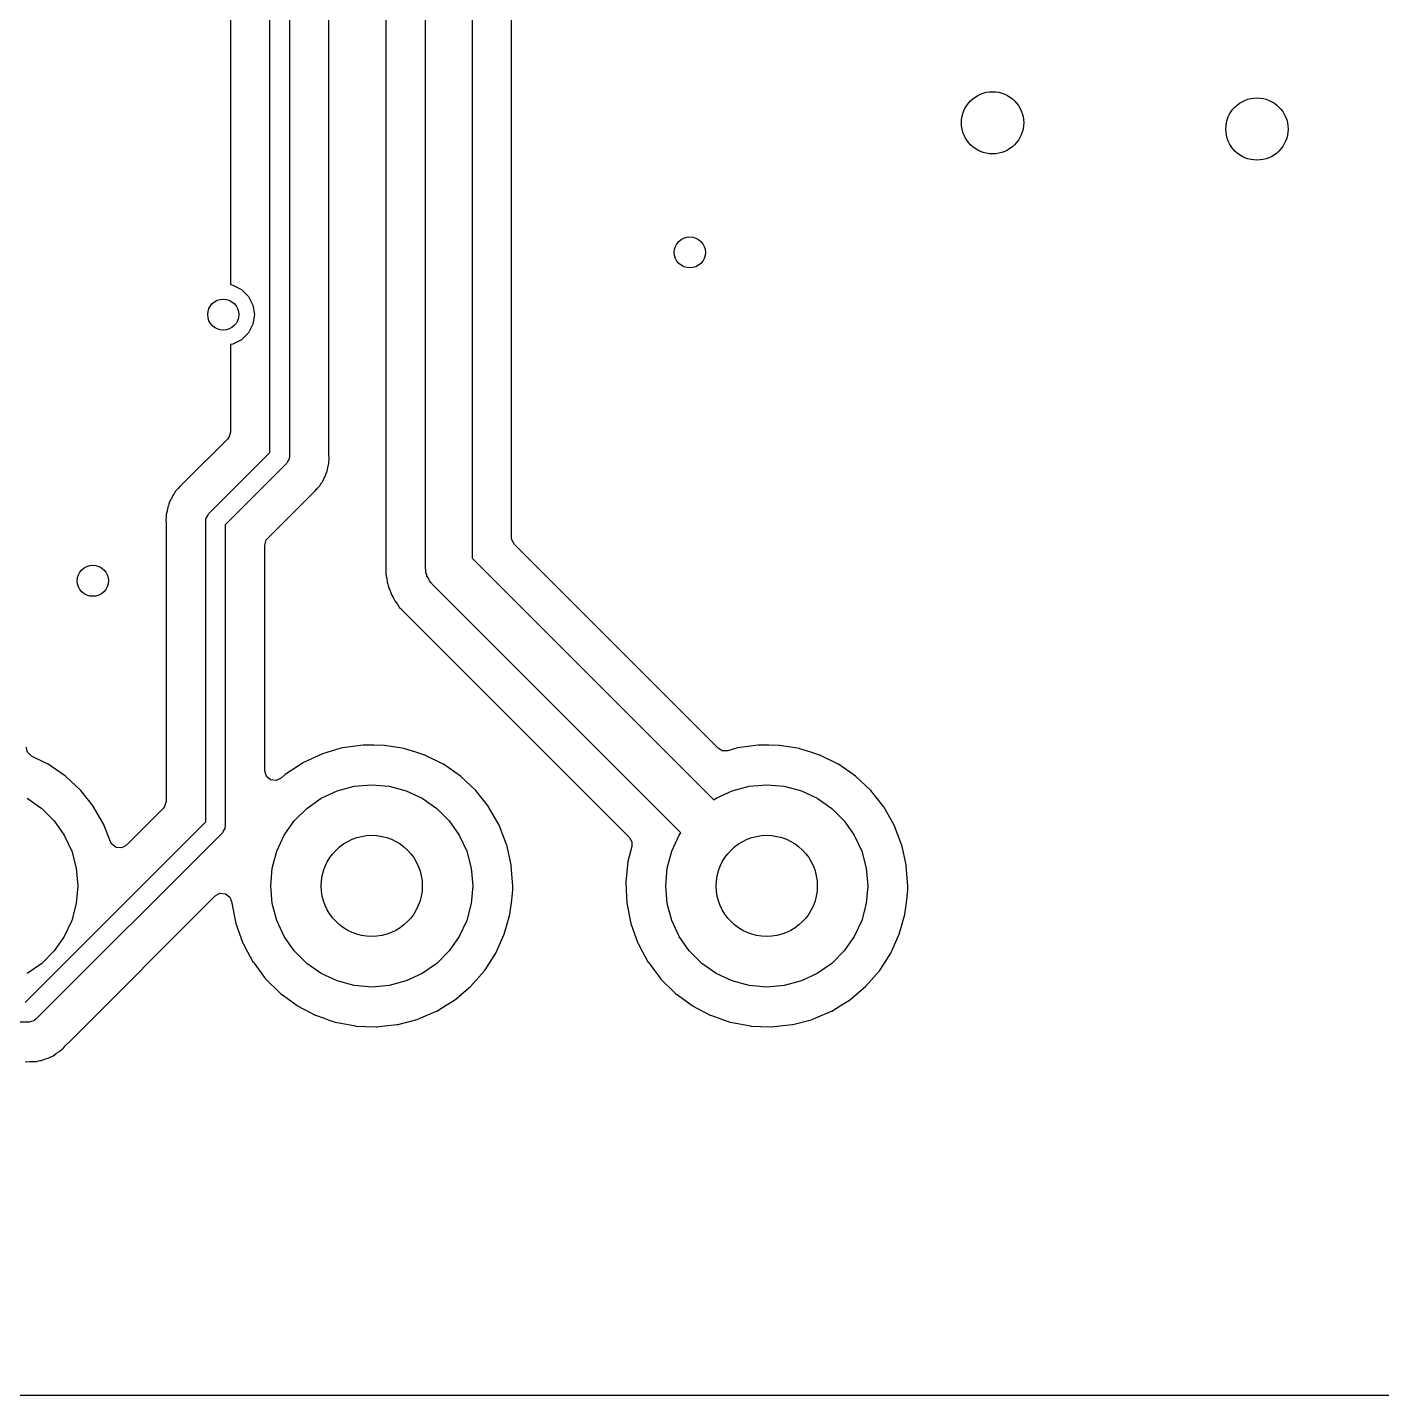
# Model space of a CAD drawing. Extents: x 3.43 to 6.79, y -5.81 to -1.74.
# Drawn here: x 5.405 to 6.09, y -5.815 to -5.122 of the extents above; entities that cross this region are included whole.
import ezdxf

# ---------------------------------------------------------------- set-up
doc = ezdxf.new("R2010")
doc.units = 0
doc.header["$MEASUREMENT"] = 0
doc.layers.add('BLACK', color=7, linetype='CONTINUOUS')

msp = doc.modelspace()

# ---------------------------------------------------------------- linework, layer by layer
at = {"layer": 'BLACK', "linetype": 'CONTINUOUS'}
for p, q in [((5.5374, -4.65846), (5.5374, -5.33957)), ((5.52756, -5.33753), (5.52756, -4.6605)), ((5.50754, -4.67085), (5.50754, -5.25254)), ((5.55742, -5.33816), (5.55742, -4.66953)), ((5.62992, -4.67323), (5.62992, -5.3909)), ((5.6063, -5.39579), (5.6063, -4.67812)), ((5.58628, -4.68847), (5.58628, -5.39542)), ((5.64994, -5.38055), (5.64994, -5.04426)), ((5.50754, -5.25254), (5.5088, -5.25274)), ((5.5088, -5.25274), (5.51319, -5.25498)), ((5.51319, -5.25498), (5.51668, -5.25846)), ((5.51668, -5.25846), (5.51891, -5.26285)), ((5.51891, -5.26285), (5.51969, -5.26772)), ((5.51969, -5.26772), (5.51891, -5.27258)), ((5.51891, -5.27258), (5.51668, -5.27697)), ((5.5088, -5.28269), (5.50754, -5.28289)), ((5.50754, -5.28289), (5.50754, -5.32718)), ((5.51319, -5.28046), (5.5088, -5.28269)), ((5.51668, -5.27697), (5.51319, -5.28046)), ((5.50609, -5.33069), (5.48456, -5.35222)), ((5.50675, -5.32986), (5.50609, -5.33069)), ((5.50754, -5.32718), (5.50675, -5.32986)), ((5.49652, -5.36857), (5.52756, -5.33753)), ((5.55744, -5.33862), (5.55742, -5.33816)), ((5.55761, -5.34036), (5.55744, -5.33862)), ((5.53596, -5.34305), (5.50492, -5.37409)), ((5.53654, -5.34198), (5.53596, -5.34305)), ((5.5372, -5.34096), (5.53654, -5.34198)), ((5.53724, -5.34071), (5.5372, -5.34096)), ((5.53729, -5.34062), (5.53724, -5.34071)), ((5.5374, -5.33957), (5.53728, -5.34043)), ((5.53728, -5.34043), (5.53729, -5.34062)), ((5.55667, -5.34627), (5.55689, -5.34486)), ((5.55689, -5.34486), (5.55699, -5.3444)), ((5.55699, -5.3444), (5.55734, -5.34302)), ((5.55734, -5.34302), (5.55742, -5.34272)), ((5.55734, -5.34302), (5.55734, -5.34302)), ((5.55742, -5.34192), (5.55748, -5.34114)), ((5.55742, -5.34272), (5.55742, -5.34192)), ((5.55748, -5.34114), (5.55756, -5.34066)), ((5.55756, -5.34066), (5.55761, -5.34036)), ((5.48423, -5.35252), (5.48398, -5.35268)), ((5.48456, -5.35222), (5.48423, -5.35252)), ((5.55363, -5.35299), (5.55393, -5.35261)), ((5.55393, -5.35261), (5.55412, -5.35236)), ((5.55412, -5.35236), (5.55481, -5.35077)), ((5.55481, -5.35077), (5.55502, -5.35035)), ((5.55502, -5.35035), (5.55585, -5.34882)), ((5.55585, -5.34882), (5.55593, -5.34852)), ((5.55593, -5.34852), (5.55605, -5.34805)), ((5.55593, -5.34852), (5.55593, -5.34852)), ((5.55605, -5.34805), (5.5563, -5.34731)), ((5.5563, -5.34731), (5.5565, -5.34687)), ((5.5565, -5.34687), (5.55662, -5.34658)), ((5.55662, -5.34658), (5.55667, -5.34627)), ((5.55667, -5.34627), (5.55667, -5.34627)), ((5.47824, -5.35954), (5.47767, -5.36085)), ((5.47836, -5.35925), (5.47824, -5.35954)), ((5.47824, -5.35954), (5.47824, -5.35954)), ((5.47885, -5.35862), (5.47836, -5.35925)), ((5.47928, -5.35797), (5.47885, -5.35862)), ((5.47951, -5.35754), (5.47928, -5.35797)), ((5.47966, -5.35727), (5.47951, -5.35754)), ((5.47951, -5.35754), (5.47951, -5.35754)), ((5.48085, -5.356), (5.47966, -5.35727)), ((5.48116, -5.35565), (5.48085, -5.356)), ((5.48125, -5.35552), (5.48116, -5.35565)), ((5.48203, -5.35474), (5.48125, -5.35552)), ((5.48214, -5.35463), (5.48203, -5.35474)), ((5.48376, -5.3529), (5.48214, -5.35463)), ((5.48398, -5.35268), (5.48376, -5.3529)), ((5.52639, -5.38093), (5.54792, -5.3594)), ((5.54792, -5.3594), (5.54825, -5.3591)), ((5.54825, -5.3591), (5.5485, -5.35894)), ((5.5485, -5.35894), (5.55034, -5.35698)), ((5.55034, -5.35698), (5.55045, -5.35687)), ((5.55045, -5.35687), (5.55123, -5.35609)), ((5.55123, -5.35609), (5.55132, -5.35597)), ((5.55132, -5.35597), (5.55163, -5.35561)), ((5.55163, -5.35561), (5.55244, -5.35474)), ((5.55244, -5.35474), (5.55282, -5.35434)), ((5.55282, -5.35434), (5.5532, -5.35364)), ((5.5532, -5.35364), (5.55363, -5.35299)), ((5.47581, -5.36534), (5.47559, -5.36675)), ((5.47586, -5.36503), (5.47581, -5.36534)), ((5.47581, -5.36534), (5.47581, -5.36534)), ((5.47618, -5.3643), (5.47586, -5.36503)), ((5.47643, -5.36357), (5.47618, -5.3643)), ((5.47655, -5.3631), (5.47643, -5.36357)), ((5.47663, -5.36279), (5.47655, -5.3631)), ((5.47655, -5.3631), (5.47655, -5.3631)), ((5.47746, -5.36127), (5.47663, -5.36279)), ((5.47767, -5.36085), (5.47746, -5.36127)), ((5.475, -5.37047), (5.47487, -5.37126)), ((5.47487, -5.37126), (5.4749, -5.37157)), ((5.4749, -5.37157), (5.47504, -5.37299)), ((5.47506, -5.36969), (5.475, -5.37047)), ((5.47504, -5.37299), (5.47506, -5.37346)), ((5.47549, -5.36721), (5.47506, -5.3689)), ((5.47506, -5.3689), (5.47506, -5.36969)), ((5.47559, -5.36675), (5.47549, -5.36721)), ((5.49508, -5.37205), (5.4952, -5.37118)), ((5.49508, -5.52438), (5.49508, -5.37205)), ((5.49519, -5.371), (5.49524, -5.3709)), ((5.4952, -5.37118), (5.49519, -5.371)), ((5.49524, -5.3709), (5.49528, -5.37065)), ((5.49528, -5.37065), (5.49594, -5.36963)), ((5.49594, -5.36963), (5.49652, -5.36857)), ((5.47506, -5.37346), (5.47506, -5.51403)), ((5.50492, -5.37409), (5.50492, -5.52642)), ((5.52494, -5.38443), (5.52573, -5.38175)), ((5.52494, -5.49866), (5.52494, -5.38443)), ((5.52573, -5.38175), (5.52639, -5.38093)), ((5.65005, -5.3816), (5.64994, -5.38055)), ((5.65139, -5.38406), (5.65005, -5.3816)), ((5.69055, -5.42321), (5.65139, -5.38406)), ((5.62992, -5.3909), (5.75235, -5.51332)), ((5.58628, -5.39548), (5.58624, -5.39902)), ((5.58624, -5.39902), (5.5866, -5.40069)), ((5.58628, -5.39542), (5.58628, -5.39548)), ((5.5866, -5.40069), (5.58668, -5.40119)), ((5.60654, -5.39708), (5.6063, -5.39579)), ((5.60659, -5.39838), (5.60654, -5.39708)), ((5.60693, -5.39918), (5.60659, -5.39838)), ((5.60709, -5.40004), (5.60693, -5.39918)), ((5.60778, -5.40115), (5.60709, -5.40004)), ((5.58668, -5.40119), (5.58687, -5.40288)), ((5.58687, -5.40288), (5.58697, -5.40315)), ((5.58697, -5.40315), (5.58697, -5.40315)), ((5.58697, -5.40315), (5.58731, -5.40413)), ((5.58731, -5.40413), (5.58747, -5.40471)), ((5.58747, -5.40471), (5.58775, -5.406)), ((5.58775, -5.406), (5.58847, -5.40755)), ((5.58847, -5.40755), (5.58866, -5.40802)), ((5.58866, -5.40802), (5.58922, -5.40963)), ((5.6083, -5.40236), (5.60778, -5.40115)), ((5.6092, -5.40345), (5.6083, -5.40236)), ((5.60936, -5.40372), (5.6092, -5.40345)), ((5.60951, -5.40383), (5.60936, -5.40372)), ((5.60976, -5.40414), (5.60951, -5.40383)), ((5.73564, -5.53002), (5.60976, -5.40414)), ((5.58922, -5.40963), (5.58937, -5.40986)), ((5.58937, -5.40986), (5.58937, -5.40986)), ((5.58937, -5.40986), (5.58992, -5.41075)), ((5.58992, -5.41075), (5.59021, -5.41128)), ((5.59021, -5.41128), (5.59065, -5.41222)), ((5.59065, -5.41222), (5.59077, -5.41248)), ((5.59077, -5.41248), (5.59094, -5.4127)), ((5.59094, -5.4127), (5.59094, -5.4127)), ((5.59094, -5.4127), (5.59182, -5.41382)), ((5.59182, -5.41382), (5.5921, -5.41424)), ((5.5921, -5.41424), (5.59301, -5.41568)), ((5.59301, -5.41568), (5.5932, -5.41588)), ((5.5932, -5.41588), (5.5932, -5.41588)), ((5.5932, -5.41588), (5.59413, -5.41682)), ((5.59413, -5.41682), (5.59416, -5.41684)), ((5.59416, -5.41684), (5.59418, -5.41687)), ((5.59418, -5.41687), (5.5952, -5.41789)), ((5.5952, -5.41789), (5.59804, -5.42075)), ((5.59804, -5.42075), (5.59808, -5.42078)), ((5.59808, -5.42078), (5.59813, -5.42082)), ((5.59813, -5.42082), (5.70943, -5.53213)), ((5.72935, -5.46201), (5.69055, -5.42321)), ((5.75448, -5.48714), (5.72935, -5.46201)), ((5.72935, -5.46201), (5.72935, -5.46201)), ((5.40478, -5.48919), (5.40407, -5.48663)), ((5.40684, -5.49108), (5.40478, -5.48919)), ((5.41369, -5.49446), (5.40684, -5.49108)), ((5.55412, -5.48993), (5.54451, -5.49436)), ((5.56297, -5.48735), (5.55412, -5.48993)), ((5.56411, -5.48702), (5.56297, -5.48735)), ((5.56428, -5.48697), (5.56411, -5.48702)), ((5.56411, -5.48702), (5.56411, -5.48702)), ((5.57477, -5.48554), (5.56428, -5.48697)), ((5.57496, -5.48554), (5.57477, -5.48554)), ((5.58022, -5.48561), (5.57496, -5.48554)), ((5.57496, -5.48554), (5.57496, -5.48554)), ((5.58535, -5.48568), (5.58022, -5.48561)), ((5.58553, -5.48571), (5.58535, -5.48568)), ((5.59562, -5.48735), (5.58553, -5.48571)), ((5.58553, -5.48571), (5.58553, -5.48571)), ((5.5958, -5.48738), (5.59562, -5.48735)), ((5.59562, -5.48735), (5.59562, -5.48735)), ((5.60145, -5.48919), (5.5958, -5.48738)), ((5.604, -5.49001), (5.60145, -5.48919)), ((5.60588, -5.49061), (5.604, -5.49001)), ((5.60604, -5.49069), (5.60588, -5.49061)), ((5.6152, -5.4952), (5.60604, -5.49069)), ((5.60604, -5.49069), (5.60604, -5.49069)), ((5.75658, -5.48839), (5.75448, -5.48714)), ((5.75938, -5.4884), (5.75658, -5.48839)), ((5.76428, -5.48697), (5.75938, -5.4884)), ((5.77477, -5.48554), (5.76428, -5.48697)), ((5.77496, -5.48554), (5.77477, -5.48554)), ((5.78022, -5.48561), (5.77496, -5.48554)), ((5.77496, -5.48554), (5.77496, -5.48554)), ((5.78535, -5.48568), (5.78022, -5.48561)), ((5.78553, -5.48571), (5.78535, -5.48568)), ((5.79562, -5.48735), (5.78553, -5.48571)), ((5.78553, -5.48571), (5.78553, -5.48571)), ((5.7958, -5.48738), (5.79562, -5.48735)), ((5.79562, -5.48735), (5.79562, -5.48735)), ((5.80145, -5.48919), (5.7958, -5.48738)), ((5.804, -5.49001), (5.80145, -5.48919)), ((5.80588, -5.49061), (5.804, -5.49001)), ((5.80604, -5.49069), (5.80588, -5.49061)), ((5.8152, -5.4952), (5.80604, -5.49069)), ((5.80604, -5.49069), (5.80604, -5.49069)), ((5.41537, -5.49529), (5.41369, -5.49446)), ((5.42406, -5.50132), (5.41537, -5.49529)), ((5.54436, -5.49446), (5.53582, -5.50006)), ((5.54451, -5.49436), (5.54436, -5.49446)), ((5.61537, -5.49529), (5.6152, -5.4952)), ((5.62406, -5.50132), (5.61537, -5.49529)), ((5.81537, -5.49529), (5.8152, -5.4952)), ((5.82406, -5.50132), (5.81537, -5.49529)), ((5.43177, -5.50857), (5.42406, -5.50132)), ((5.52577, -5.5014), (5.52494, -5.49866)), ((5.52791, -5.5032), (5.52577, -5.5014)), ((5.53068, -5.50355), (5.52791, -5.5032)), ((5.5332, -5.50236), (5.53068, -5.50355)), ((5.53553, -5.50028), (5.5332, -5.50236)), ((5.53566, -5.50016), (5.53553, -5.50028)), ((5.53582, -5.50006), (5.53566, -5.50016)), ((5.53582, -5.50006), (5.53582, -5.50006)), ((5.63177, -5.50857), (5.62406, -5.50132)), ((5.83177, -5.50857), (5.82406, -5.50132)), ((5.43496, -5.51262), (5.43177, -5.50857)), ((5.55354, -5.51248), (5.56162, -5.50871)), ((5.56162, -5.50871), (5.57024, -5.5064)), ((5.57024, -5.5064), (5.57913, -5.50563)), ((5.57913, -5.50563), (5.58802, -5.5064)), ((5.58802, -5.5064), (5.59663, -5.50871)), ((5.59663, -5.50871), (5.60472, -5.51248)), ((5.63496, -5.51262), (5.63177, -5.50857)), ((5.75354, -5.51248), (5.76162, -5.50871)), ((5.76162, -5.50871), (5.77024, -5.5064)), ((5.77024, -5.5064), (5.77913, -5.50563)), ((5.77913, -5.50563), (5.78802, -5.5064)), ((5.78802, -5.5064), (5.79663, -5.50871)), ((5.79663, -5.50871), (5.80472, -5.51248)), ((5.83496, -5.51262), (5.83177, -5.50857)), ((5.40472, -5.51248), (5.41203, -5.5176)), ((5.41203, -5.5176), (5.41834, -5.52391)), ((5.43816, -5.51667), (5.43496, -5.51262)), ((5.43832, -5.51688), (5.43816, -5.51667)), ((5.44357, -5.52607), (5.43832, -5.51688)), ((5.47361, -5.51754), (5.45497, -5.53617)), ((5.47427, -5.51671), (5.47361, -5.51754)), ((5.47506, -5.51403), (5.47427, -5.51671)), ((5.53992, -5.52391), (5.54623, -5.5176)), ((5.54623, -5.5176), (5.55354, -5.51248)), ((5.60472, -5.51248), (5.61203, -5.5176)), ((5.61203, -5.5176), (5.61834, -5.52391)), ((5.63816, -5.51667), (5.63496, -5.51262)), ((5.63832, -5.51688), (5.63816, -5.51667)), ((5.64357, -5.52607), (5.63832, -5.51688)), ((5.75235, -5.51332), (5.75354, -5.51248)), ((5.80472, -5.51248), (5.81203, -5.5176)), ((5.81203, -5.5176), (5.81834, -5.52391)), ((5.83816, -5.51667), (5.83496, -5.51262)), ((5.83832, -5.51688), (5.83816, -5.51667)), ((5.84357, -5.52607), (5.83832, -5.51688)), ((5.40359, -5.61587), (5.49508, -5.52438)), ((5.41834, -5.52391), (5.42345, -5.53122)), ((5.53481, -5.53122), (5.53992, -5.52391)), ((5.61834, -5.52391), (5.62345, -5.53122)), ((5.81834, -5.52391), (5.82345, -5.53122)), ((5.50348, -5.5299), (5.40911, -5.62427)), ((5.42345, -5.53122), (5.42722, -5.5393)), ((5.44364, -5.52624), (5.44357, -5.52607)), ((5.44684, -5.53446), (5.44364, -5.52624)), ((5.44364, -5.52624), (5.44364, -5.52624)), ((5.50406, -5.52883), (5.50348, -5.5299)), ((5.50472, -5.52782), (5.50406, -5.52883)), ((5.50476, -5.52756), (5.50472, -5.52782)), ((5.50481, -5.52747), (5.50476, -5.52756)), ((5.50492, -5.52642), (5.5048, -5.52728)), ((5.5048, -5.52728), (5.50481, -5.52747)), ((5.53104, -5.5393), (5.53481, -5.53122)), ((5.62345, -5.53122), (5.62722, -5.5393)), ((5.64741, -5.53593), (5.64357, -5.52607)), ((5.70943, -5.53213), (5.71077, -5.53458)), ((5.73104, -5.5393), (5.73481, -5.53122)), ((5.73481, -5.53122), (5.73564, -5.53002)), ((5.82345, -5.53122), (5.82722, -5.5393)), ((5.84741, -5.53593), (5.84357, -5.52607)), ((5.42722, -5.5393), (5.42953, -5.54792)), ((5.44749, -5.53564), (5.44684, -5.53446)), ((5.44973, -5.53731), (5.44749, -5.53564)), ((5.45252, -5.53751), (5.44973, -5.53731)), ((5.45497, -5.53617), (5.45252, -5.53751)), ((5.52873, -5.54792), (5.53104, -5.5393)), ((5.62722, -5.5393), (5.62953, -5.54792)), ((5.64745, -5.53611), (5.64741, -5.53593)), ((5.64971, -5.54607), (5.64745, -5.53611)), ((5.64745, -5.53611), (5.64745, -5.53611)), ((5.71073, -5.53685), (5.70881, -5.54441)), ((5.71077, -5.53458), (5.71073, -5.53685)), ((5.72873, -5.54792), (5.73104, -5.5393)), ((5.82722, -5.5393), (5.82953, -5.54792)), ((5.84745, -5.53611), (5.84741, -5.53593)), ((5.84971, -5.54607), (5.84745, -5.53611)), ((5.84745, -5.53611), (5.84745, -5.53611)), ((5.64975, -5.54625), (5.64971, -5.54607)), ((5.64976, -5.54644), (5.64975, -5.54625)), ((5.65024, -5.55286), (5.64976, -5.54644)), ((5.64976, -5.54644), (5.64976, -5.54644)), ((5.70881, -5.54441), (5.70775, -5.55494)), ((5.84975, -5.54625), (5.84971, -5.54607)), ((5.84976, -5.54644), (5.84975, -5.54625)), ((5.85024, -5.55286), (5.84976, -5.54644)), ((5.84976, -5.54644), (5.84976, -5.54644)), ((5.42953, -5.54792), (5.43031, -5.55681)), ((5.52795, -5.55681), (5.52873, -5.54792)), ((5.62953, -5.54792), (5.63031, -5.55681)), ((5.65053, -5.55681), (5.65024, -5.55286)), ((5.72795, -5.55681), (5.72873, -5.54792)), ((5.82953, -5.54792), (5.83031, -5.55681)), ((5.85053, -5.55681), (5.85024, -5.55286)), ((5.43031, -5.55681), (5.42953, -5.56569)), ((5.52873, -5.56569), (5.52795, -5.55681)), ((5.63031, -5.55681), (5.62953, -5.56569)), ((5.65043, -5.56054), (5.65048, -5.55885)), ((5.65048, -5.55885), (5.65052, -5.55739)), ((5.65052, -5.55739), (5.65053, -5.55681)), ((5.70775, -5.55494), (5.70776, -5.55512)), ((5.70776, -5.55512), (5.70776, -5.55512)), ((5.70776, -5.55512), (5.70794, -5.55875)), ((5.70794, -5.55875), (5.70826, -5.56551)), ((5.72873, -5.56569), (5.72795, -5.55681)), ((5.83031, -5.55681), (5.82953, -5.56569)), ((5.85043, -5.56054), (5.85048, -5.55885)), ((5.85048, -5.55885), (5.85052, -5.55739)), ((5.85052, -5.55739), (5.85053, -5.55681)), ((5.42654, -5.63515), (5.49978, -5.56191)), ((5.42953, -5.56569), (5.42722, -5.57431)), ((5.49978, -5.56191), (5.50224, -5.56057)), ((5.50224, -5.56057), (5.50502, -5.56077)), ((5.50502, -5.56077), (5.50726, -5.56244)), ((5.50726, -5.56244), (5.50825, -5.56518)), ((5.50825, -5.56518), (5.50826, -5.56551)), ((5.50826, -5.56551), (5.51033, -5.57589)), ((5.53104, -5.57431), (5.52873, -5.56569)), ((5.62953, -5.56569), (5.62722, -5.57431)), ((5.6491, -5.57104), (5.64982, -5.56537)), ((5.64982, -5.56537), (5.65042, -5.56067)), ((5.65042, -5.56067), (5.65043, -5.56054)), ((5.65042, -5.56067), (5.65042, -5.56067)), ((5.70826, -5.56551), (5.71033, -5.57589)), ((5.73104, -5.57431), (5.72873, -5.56569)), ((5.82953, -5.56569), (5.82722, -5.57431)), ((5.8491, -5.57104), (5.84982, -5.56537)), ((5.84982, -5.56537), (5.85042, -5.56067)), ((5.85042, -5.56067), (5.85043, -5.56054)), ((5.85042, -5.56067), (5.85042, -5.56067)), ((5.64768, -5.57606), (5.64905, -5.57122)), ((5.64905, -5.57122), (5.6491, -5.57104)), ((5.64905, -5.57122), (5.64905, -5.57122)), ((5.84768, -5.57606), (5.84905, -5.57122)), ((5.84905, -5.57122), (5.8491, -5.57104)), ((5.84905, -5.57122), (5.84905, -5.57122)), ((5.42722, -5.57431), (5.42345, -5.5824)), ((5.51033, -5.57589), (5.5139, -5.58585)), ((5.53481, -5.5824), (5.53104, -5.57431)), ((5.62722, -5.57431), (5.62345, -5.5824)), ((5.64622, -5.58123), (5.64768, -5.57606)), ((5.71033, -5.57589), (5.7139, -5.58585)), ((5.73481, -5.5824), (5.73104, -5.57431)), ((5.82722, -5.57431), (5.82345, -5.5824)), ((5.84622, -5.58123), (5.84768, -5.57606)), ((5.42345, -5.5824), (5.41834, -5.58971)), ((5.5139, -5.58585), (5.51399, -5.58601)), ((5.51399, -5.58601), (5.51399, -5.58601)), ((5.51399, -5.58601), (5.51623, -5.59018)), ((5.53992, -5.58971), (5.53481, -5.5824)), ((5.62345, -5.5824), (5.61834, -5.58971)), ((5.64188, -5.59088), (5.64622, -5.58123)), ((5.7139, -5.58585), (5.71399, -5.58601)), ((5.71399, -5.58601), (5.71399, -5.58601)), ((5.71399, -5.58601), (5.71623, -5.59018)), ((5.73992, -5.58971), (5.73481, -5.5824)), ((5.82345, -5.5824), (5.81834, -5.58971)), ((5.84188, -5.59088), (5.84622, -5.58123)), ((5.41834, -5.58971), (5.41203, -5.59601)), ((5.51623, -5.59018), (5.51891, -5.59517)), ((5.54623, -5.59601), (5.53992, -5.58971)), ((5.61834, -5.58971), (5.61203, -5.59601)), ((5.63868, -5.59585), (5.64156, -5.59137)), ((5.64156, -5.59137), (5.64188, -5.59088)), ((5.71623, -5.59018), (5.71891, -5.59517)), ((5.74623, -5.59601), (5.73992, -5.58971)), ((5.81834, -5.58971), (5.81203, -5.59601)), ((5.83868, -5.59585), (5.84156, -5.59137)), ((5.84156, -5.59137), (5.84188, -5.59088)), ((5.41203, -5.59601), (5.40472, -5.60113)), ((5.51891, -5.59517), (5.51902, -5.59532)), ((5.51902, -5.59532), (5.51902, -5.59532)), ((5.51902, -5.59532), (5.52224, -5.59962)), ((5.52224, -5.59962), (5.52524, -5.60365)), ((5.55354, -5.60113), (5.54623, -5.59601)), ((5.56162, -5.6049), (5.55354, -5.60113)), ((5.60472, -5.60113), (5.59663, -5.6049)), ((5.61203, -5.59601), (5.60472, -5.60113)), ((5.62918, -5.60773), (5.63615, -5.59978)), ((5.63615, -5.59978), (5.63868, -5.59585)), ((5.71891, -5.59517), (5.71902, -5.59532)), ((5.71902, -5.59532), (5.71902, -5.59532)), ((5.71902, -5.59532), (5.72224, -5.59962)), ((5.72224, -5.59962), (5.72524, -5.60365)), ((5.75354, -5.60113), (5.74623, -5.59601)), ((5.76162, -5.6049), (5.75354, -5.60113)), ((5.80472, -5.60113), (5.79663, -5.6049)), ((5.81203, -5.59601), (5.80472, -5.60113)), ((5.82918, -5.60773), (5.83615, -5.59978)), ((5.83615, -5.59978), (5.83868, -5.59585)), ((5.52524, -5.60365), (5.52537, -5.60378)), ((5.52537, -5.60378), (5.52537, -5.60378)), ((5.52537, -5.60378), (5.53263, -5.61097)), ((5.57024, -5.60721), (5.56162, -5.6049)), ((5.57913, -5.60799), (5.57024, -5.60721)), ((5.58802, -5.60721), (5.57913, -5.60799)), ((5.59663, -5.6049), (5.58802, -5.60721)), ((5.6211, -5.61457), (5.62918, -5.60773)), ((5.72524, -5.60365), (5.72537, -5.60378)), ((5.72537, -5.60378), (5.72537, -5.60378)), ((5.72537, -5.60378), (5.73263, -5.61097)), ((5.77024, -5.60721), (5.76162, -5.6049)), ((5.77913, -5.60799), (5.77024, -5.60721)), ((5.78802, -5.60721), (5.77913, -5.60799)), ((5.79663, -5.6049), (5.78802, -5.60721)), ((5.8211, -5.61457), (5.82918, -5.60773)), ((5.53263, -5.61097), (5.53276, -5.6111)), ((5.53276, -5.6111), (5.53291, -5.61121)), ((5.53291, -5.61121), (5.53291, -5.61121)), ((5.53291, -5.61121), (5.53623, -5.61364)), ((5.53623, -5.61364), (5.54129, -5.61736)), ((5.61677, -5.61725), (5.62094, -5.61467)), ((5.62094, -5.61467), (5.6211, -5.61457)), ((5.62094, -5.61467), (5.62094, -5.61467)), ((5.73263, -5.61097), (5.73276, -5.6111)), ((5.73276, -5.6111), (5.73291, -5.61121)), ((5.73291, -5.61121), (5.73291, -5.61121)), ((5.73291, -5.61121), (5.73623, -5.61364)), ((5.73623, -5.61364), (5.74129, -5.61736)), ((5.81677, -5.61725), (5.82094, -5.61467)), ((5.82094, -5.61467), (5.8211, -5.61457)), ((5.82094, -5.61467), (5.82094, -5.61467)), ((5.54129, -5.61736), (5.54146, -5.61744)), ((5.54146, -5.61744), (5.54146, -5.61744)), ((5.54146, -5.61744), (5.5505, -5.6222)), ((5.5505, -5.6222), (5.55066, -5.62229)), ((5.55066, -5.62229), (5.55507, -5.62383)), ((5.60391, -5.62366), (5.61193, -5.62021)), ((5.61193, -5.62021), (5.6121, -5.62014)), ((5.61193, -5.62021), (5.61193, -5.62021)), ((5.6121, -5.62014), (5.61677, -5.61725)), ((5.74129, -5.61736), (5.74146, -5.61744)), ((5.74146, -5.61744), (5.74146, -5.61744)), ((5.74146, -5.61744), (5.7505, -5.6222)), ((5.7505, -5.6222), (5.75066, -5.62229)), ((5.75066, -5.62229), (5.75507, -5.62383)), ((5.80391, -5.62366), (5.81193, -5.62021)), ((5.81193, -5.62021), (5.8121, -5.62014)), ((5.81193, -5.62021), (5.81193, -5.62021)), ((5.8121, -5.62014), (5.81677, -5.61725)), ((5.40563, -5.62571), (5.15217, -5.62571)), ((5.40679, -5.62537), (5.40563, -5.62571)), ((5.40798, -5.62511), (5.40679, -5.62537)), ((5.40818, -5.62496), (5.40798, -5.62511)), ((5.40829, -5.62493), (5.40818, -5.62496)), ((5.40841, -5.62479), (5.40829, -5.62493)), ((5.40911, -5.62427), (5.40841, -5.62479)), ((5.55507, -5.62383), (5.55708, -5.62453)), ((5.55708, -5.62453), (5.56065, -5.62577)), ((5.56065, -5.62577), (5.56083, -5.62581)), ((5.56083, -5.62581), (5.57087, -5.62771)), ((5.57087, -5.62771), (5.57087, -5.62771)), ((5.57087, -5.62771), (5.57105, -5.62775)), ((5.57105, -5.62775), (5.57607, -5.62795)), ((5.57607, -5.62795), (5.58144, -5.62816)), ((5.58144, -5.62816), (5.58144, -5.62816)), ((5.58144, -5.62816), (5.58162, -5.62816)), ((5.58162, -5.62816), (5.58573, -5.62771)), ((5.58573, -5.62771), (5.59196, -5.62703)), ((5.59196, -5.62703), (5.59214, -5.62701)), ((5.59196, -5.62703), (5.59196, -5.62703)), ((5.59214, -5.62701), (5.59232, -5.62697)), ((5.59232, -5.62697), (5.6022, -5.62436)), ((5.6022, -5.62436), (5.60238, -5.62432)), ((5.6022, -5.62436), (5.6022, -5.62436)), ((5.60238, -5.62432), (5.60391, -5.62366)), ((5.75507, -5.62383), (5.75708, -5.62453)), ((5.75708, -5.62453), (5.76065, -5.62577)), ((5.76065, -5.62577), (5.76083, -5.62581)), ((5.76083, -5.62581), (5.77087, -5.62771)), ((5.77087, -5.62771), (5.77087, -5.62771)), ((5.77087, -5.62771), (5.77105, -5.62775)), ((5.77105, -5.62775), (5.77607, -5.62795)), ((5.77607, -5.62795), (5.78144, -5.62816)), ((5.78144, -5.62816), (5.78144, -5.62816)), ((5.78144, -5.62816), (5.78162, -5.62816)), ((5.78162, -5.62816), (5.78573, -5.62771)), ((5.78573, -5.62771), (5.79196, -5.62703)), ((5.79196, -5.62703), (5.79214, -5.62701)), ((5.79196, -5.62703), (5.79196, -5.62703)), ((5.79214, -5.62701), (5.79232, -5.62697)), ((5.79232, -5.62697), (5.8022, -5.62436)), ((5.8022, -5.62436), (5.80238, -5.62432)), ((5.8022, -5.62436), (5.8022, -5.62436)), ((5.80238, -5.62432), (5.80391, -5.62366)), ((5.42426, -5.63743), (5.42654, -5.63515)), ((5.41588, -5.6437), (5.4163, -5.64345)), ((5.4163, -5.64345), (5.417, -5.64311)), ((5.417, -5.64311), (5.41774, -5.64282)), ((5.41774, -5.64282), (5.41915, -5.64179)), ((5.41915, -5.64179), (5.41954, -5.64154)), ((5.41954, -5.64154), (5.42077, -5.64081)), ((5.42077, -5.64081), (5.42104, -5.64065)), ((5.42077, -5.64081), (5.42077, -5.64081)), ((5.42104, -5.64065), (5.4216, -5.64009)), ((5.4216, -5.64009), (5.42219, -5.63958)), ((5.42219, -5.63958), (5.42259, -5.6393)), ((5.42259, -5.6393), (5.42284, -5.63911)), ((5.42284, -5.63911), (5.42395, -5.63777)), ((5.42395, -5.63777), (5.42426, -5.63743)), ((5.40358, -5.64581), (5.40594, -5.64573)), ((5.40594, -5.64573), (5.4061, -5.64573)), ((5.4061, -5.64573), (5.4072, -5.64573)), ((5.4072, -5.64573), (5.40735, -5.64571)), ((5.40735, -5.64571), (5.40736, -5.64571)), ((5.40736, -5.64571), (5.40782, -5.64567)), ((5.40782, -5.64567), (5.40909, -5.64563)), ((5.40909, -5.64563), (5.40925, -5.64563)), ((5.40925, -5.64563), (5.40956, -5.64562)), ((5.40956, -5.64562), (5.41033, -5.64539)), ((5.41033, -5.64539), (5.41109, -5.64524)), ((5.41109, -5.64524), (5.41157, -5.64518)), ((5.41157, -5.64518), (5.41188, -5.64514)), ((5.41157, -5.64518), (5.41157, -5.64518)), ((5.41188, -5.64514), (5.41217, -5.64502)), ((5.41217, -5.64502), (5.4135, -5.6445)), ((5.41217, -5.64502), (5.41217, -5.64502)), ((5.4135, -5.6445), (5.41394, -5.64434)), ((5.41394, -5.64434), (5.41531, -5.64395)), ((5.41531, -5.64395), (5.41561, -5.64386)), ((5.41531, -5.64395), (5.41531, -5.64395)), ((5.41561, -5.64386), (5.41588, -5.6437)), ((5.41588, -5.6437), (5.41588, -5.6437)), ((6.73749, -5.81478), (3.48222, -5.81478))]:
    msp.add_line(p, q, dxfattribs=at)
at = {"layer": 'BLACK'}
for centre, radius in [((5.89346, -5.17063), 0.01575), ((6.02732, -5.17378), 0.01575), ((5.74016, -5.23622), 0.00787), ((5.50394, -5.26772), 0.00787), ((5.43791, -5.4024), 0.00787), ((5.57913, -5.55681), 0.02559), ((5.77913, -5.55681), 0.02559)]:
    msp.add_circle(centre, radius, dxfattribs=at)

doc.saveas('drawing.dxf')
